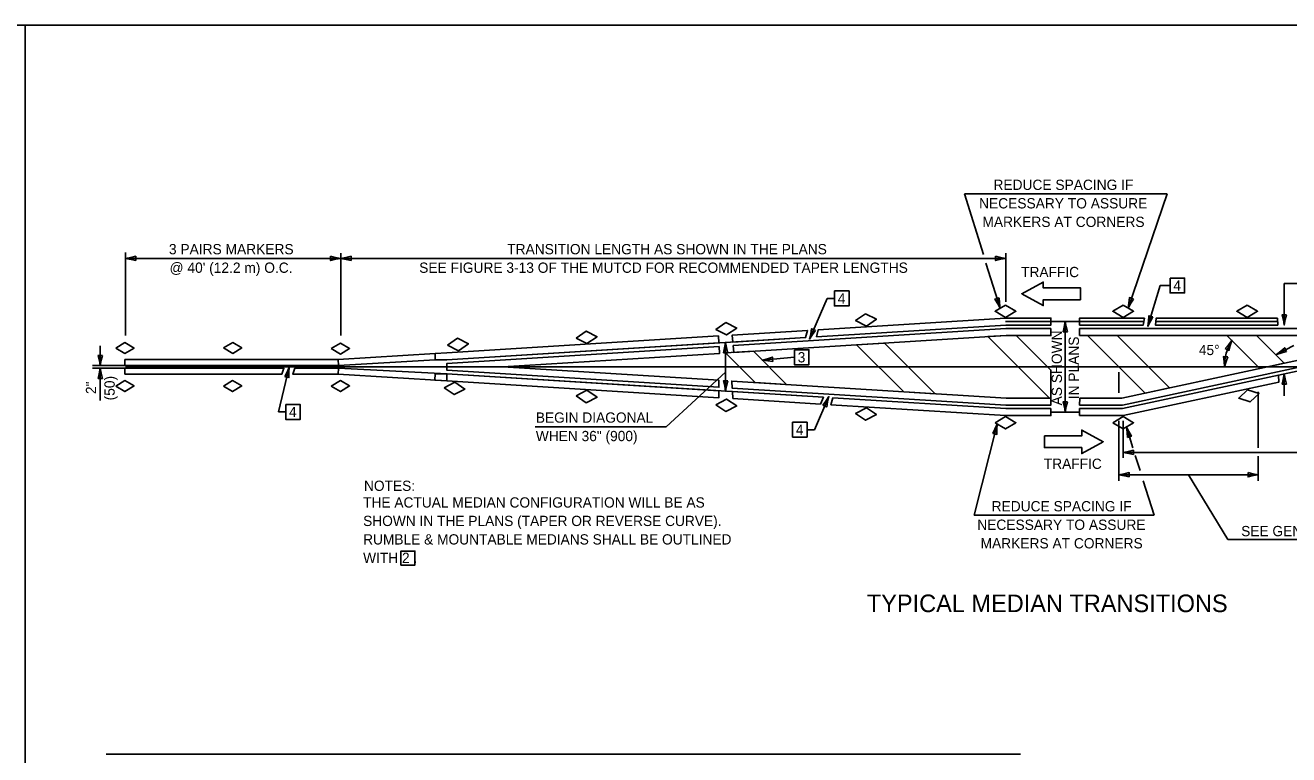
# Model space of a CAD drawing. Extents: x 2261432 to 2263976, y -3124040 to -3123640.
# Drawn here: x 2262715.8 to 2263060.5, y -3123838.7 to -3123639.7 of the extents above; entities that cross this region are included whole.
import ezdxf

# ---------------------------------------------------------------- set-up
doc = ezdxf.new("R2010")
doc.units = 0
for name, color, linetype in [('Default', 7, 'Continuous'), ('RD_Pr_Roadway_Dimensions', 7, 'Continuous'), ('RD_Pr_Roadway_Items', 7, 'Continuous'), ('RD_Pr_Roadway_Notes', 7, 'Continuous')]:
    doc.layers.add(name, color=color, linetype=linetype)

msp = doc.modelspace()

# ---------------------------------------------------------------- linework, layer by layer
at = {"layer": 'Default'}
for points in [[(2262085.82, -3124039.7), (2262715.82, -3124039.7), (2262715.82, -3123639.7), (2262085.82, -3123639.7)], [(2262715.82, -3124039.7), (2263345.82, -3124039.7), (2263345.82, -3123639.7), (2262715.82, -3123639.7)]]:
    msp.add_lwpolyline(points, close=True, dxfattribs=at)
at = {"layer": 'RD_Pr_Roadway_Dimensions'}
for p, q in [((2262972.04, -3123685.72), (2263027.31, -3123685.72)), ((2262977.2, -3123702.29), (2262972.04, -3123685.72)), ((2263016.71, -3123716.85), (2263027.31, -3123685.72)), ((2262743.18, -3123724.34), (2262743.18, -3123701.69)), ((2262801.9, -3123724.36), (2262801.9, -3123701.89)), ((2262983.33, -3123715.13), (2262983.33, -3123701.89)), ((2262801.9, -3123703.31), (2262743.18, -3123703.31)), ((2262983.33, -3123703.31), (2262801.9, -3123703.31)), ((2262981.76, -3123716.93), (2262977.92, -3123704.58)), ((2263059.29, -3123710.15), (2263093.26, -3123710.15)), ((2263059.29, -3123710.15), (2263059.29, -3123721.5)), ((2262999.55, -3123745.25), (2262999.55, -3123720.55)), ((2262736.28, -3123732.58), (2262736.28, -3123727.2)), ((2262906.87, -3123726.26), (2262906.87, -3123739.54)), ((2262743.01, -3123732.58), (2262734.15, -3123732.58)), ((2262734.15, -3123733.28), (2262743.01, -3123733.28)), ((2262736.28, -3123742.08), (2262736.28, -3123733.28)), ((2262906.87, -3123734.33), (2262890.7, -3123749.26)), ((2263014.21, -3123734.33), (2263014.21, -3123740.03)), ((2263059.29, -3123734.81), (2263059.29, -3123740.8)), ((2263052.22, -3123739.7), (2263052.22, -3123755.04)), ((2262890.7, -3123749.26), (2262854.95, -3123749.26)), ((2262981.01, -3123748.5), (2262974.67, -3123773.38)), ((2263014.21, -3123747.62), (2263014.21, -3123763.99)), ((2263015.36, -3123747.62), (2263015.36, -3123757.69)), ((2263016.22, -3123749.31), (2263018.01, -3123755.02)), ((2263015.36, -3123756.26), (2263126.57, -3123756.26)), ((2263018.66, -3123757.11), (2263019.95, -3123761.19)), ((2263052.22, -3123757.28), (2263052.22, -3123763.99)), ((2263014.21, -3123762.35), (2263052.22, -3123762.35)), ((2263020.84, -3123764.04), (2263023.77, -3123773.38)), ((2263043.86, -3123780.04), (2263033.21, -3123762.35)), ((2262974.67, -3123773.38), (2263023.77, -3123773.38)), ((2263043.86, -3123780.04), (2263092.63, -3123780.04))]:
    msp.add_line(p, q, dxfattribs=at)
for points in [[(2262745.97, -3123703.9), (2262745.98, -3123703.31), (2262745.98, -3123702.73), (2262744.58, -3123703.07), (2262743.18, -3123703.31), (2262744.67, -3123703.59)], [(2262799.11, -3123702.73), (2262799.1, -3123703.31), (2262799.1, -3123703.9), (2262800.5, -3123703.56), (2262801.9, -3123703.31), (2262800.41, -3123703.04)], [(2262804.7, -3123703.9), (2262804.7, -3123703.31), (2262804.7, -3123702.73), (2262803.3, -3123703.07), (2262801.9, -3123703.31), (2262803.4, -3123703.59)], [(2262980.54, -3123702.73), (2262980.53, -3123703.31), (2262980.53, -3123703.9), (2262981.93, -3123703.56), (2262983.33, -3123703.31), (2262981.84, -3123703.04)], [(2262981.49, -3123714.08), (2262980.93, -3123714.26), (2262980.37, -3123714.43), (2262981.12, -3123715.67), (2262981.76, -3123716.93), (2262981.58, -3123715.42)], [(2263018.17, -3123714.39), (2263017.61, -3123714.2), (2263017.06, -3123714.01), (2263016.93, -3123715.45), (2263016.71, -3123716.85), (2263017.45, -3123715.53)], [(2263059.88, -3123718.7), (2263059.29, -3123718.7), (2263058.71, -3123718.7), (2263059.05, -3123720.1), (2263059.29, -3123721.5), (2263059.56, -3123720.01)], [(2262998.97, -3123723.35), (2262999.55, -3123723.35), (2263000.14, -3123723.35), (2262999.8, -3123721.95), (2262999.55, -3123720.55), (2262999.28, -3123722.04)], [(2263043.18, -3123727.89), (2263043.7, -3123728.17), (2263044.22, -3123728.44), (2263044.57, -3123727.05), (2263045.01, -3123725.7), (2263044.07, -3123726.89)], [(2262906.29, -3123729.06), (2262906.87, -3123729.06), (2262907.46, -3123729.06), (2262907.11, -3123727.66), (2262906.87, -3123726.26), (2262906.6, -3123727.75)], [(2262736.87, -3123729.78), (2262736.28, -3123729.78), (2262735.7, -3123729.78), (2262736.04, -3123731.18), (2262736.28, -3123732.58), (2262736.56, -3123731.09)], [(2262736.87, -3123729.78), (2262736.28, -3123729.78), (2262735.7, -3123729.78), (2262736.04, -3123731.18), (2262736.28, -3123732.58), (2262736.56, -3123731.09)], [(2263043.92, -3123730.21), (2263043.34, -3123730.13), (2263042.76, -3123730.05), (2263042.9, -3123731.48), (2263042.95, -3123732.9), (2263043.43, -3123731.46)], [(2262735.7, -3123736.07), (2262736.28, -3123736.08), (2262736.87, -3123736.08), (2262736.53, -3123734.67), (2262736.28, -3123733.28), (2262736.01, -3123734.77)], [(2263058.71, -3123737.61), (2263059.29, -3123737.61), (2263059.88, -3123737.61), (2263059.53, -3123736.21), (2263059.29, -3123734.81), (2263059.02, -3123736.31)], [(2262907.46, -3123736.74), (2262906.87, -3123736.74), (2262906.29, -3123736.74), (2262906.63, -3123738.14), (2262906.87, -3123739.54), (2262907.14, -3123738.04)], [(2263000.14, -3123742.45), (2262999.55, -3123742.45), (2262998.97, -3123742.45), (2262999.31, -3123743.85), (2262999.55, -3123745.25), (2262999.82, -3123743.76)], [(2262979.75, -3123751.06), (2262980.32, -3123751.21), (2262980.89, -3123751.35), (2262980.9, -3123749.91), (2262981.01, -3123748.5), (2262980.38, -3123749.88)], [(2263016.5, -3123752.16), (2263017.06, -3123751.98), (2263017.62, -3123751.81), (2263016.87, -3123750.57), (2263016.22, -3123749.31), (2263016.41, -3123750.82)], [(2263018.16, -3123756.84), (2263018.16, -3123756.26), (2263018.16, -3123755.67), (2263016.76, -3123756.02), (2263015.36, -3123756.26), (2263016.85, -3123756.53)], [(2263017.01, -3123762.93), (2263017.01, -3123762.35), (2263017.01, -3123761.76), (2263015.61, -3123762.11), (2263014.21, -3123762.35), (2263015.7, -3123762.62)], [(2263049.42, -3123761.76), (2263049.42, -3123762.35), (2263049.42, -3123762.93), (2263050.82, -3123762.59), (2263052.22, -3123762.35), (2263050.72, -3123762.08)]]:
    msp.add_lwpolyline(points, close=True, dxfattribs=at)
msp.add_arc((2263056.55, -3123732.9), 13.6, 148.0292, 180, dxfattribs=at)
at = {"layer": 'RD_Pr_Roadway_Items'}
for p, q in [((2262931.72, -3123724.71), (2262983.33, -3123721.5)), ((2262931.72, -3123724.71), (2262983.33, -3123721.5)), ((2262932.17, -3123722.78), (2262983.28, -3123719.6)), ((2262932.17, -3123722.78), (2262983.28, -3123719.6)), ((2262983.28, -3123719.6), (2262995.63, -3123719.6)), ((2262983.28, -3123719.6), (2262995.63, -3123719.6)), ((2262983.28, -3123720.55), (2263003.48, -3123720.55)), ((2262983.33, -3123721.5), (2262995.63, -3123721.5)), ((2262983.33, -3123721.5), (2262995.63, -3123721.5)), ((2263002.53, -3123720.55), (2263021, -3123720.55)), ((2263002.53, -3123720.55), (2263021, -3123720.55)), ((2263003.48, -3123719.6), (2263021.19, -3123719.6)), ((2263003.48, -3123719.6), (2263021.19, -3123719.6)), ((2263003.48, -3123721.5), (2263020.82, -3123721.5)), ((2263003.48, -3123721.5), (2263020.82, -3123721.5)), ((2263024.26, -3123720.55), (2263057.47, -3123720.55)), ((2263024.26, -3123720.55), (2263057.47, -3123720.55)), ((2263024.37, -3123719.6), (2263057.44, -3123719.6)), ((2263024.37, -3123719.6), (2263057.44, -3123719.6)), ((2262830.85, -3123731), (2262928.71, -3123724.9)), ((2262905.04, -3123726.38), (2262904.93, -3123724.48)), ((2262905.04, -3123726.38), (2262904.93, -3123724.48)), ((2262908.72, -3123724.24), (2262929.23, -3123722.96)), ((2262908.72, -3123724.24), (2262929.23, -3123722.96)), ((2262743.18, -3123732.9), (2263126.57, -3123732.9)), ((2263015.16, -3123744.3), (2263073.47, -3123731.77)), ((2262830.85, -3123734.8), (2262933.56, -3123741.2)), ((2263057.77, -3123735.14), (2263057.82, -3123737.07)), ((2262905.08, -3123741.33), (2262905.07, -3123739.42)), ((2262935.62, -3123743.23), (2262936.18, -3123741.36)), ((2262995.63, -3123745.25), (2263003.48, -3123745.25)), ((2262737.86, -3123838.59), (2262987.31, -3123838.59))]:
    msp.add_line(p, q, dxfattribs=at)
for points in [[(2263003.71, -3123714.58), (2262993.56, -3123714.58), (2262993.56, -3123716.18), (2262987.68, -3123712.97), (2262993.56, -3123709.77), (2262993.56, -3123711.37), (2263003.71, -3123711.37)], [(2262945.08, -3123718.4), (2262948.05, -3123719.93), (2262945.29, -3123721.8), (2262942.36, -3123720.29)], [(2262983.25, -3123716.03), (2262986.11, -3123717.74), (2262983.25, -3123719.43), (2262980.42, -3123717.75)], [(2263015.33, -3123716.03), (2263018.2, -3123717.74), (2263015.34, -3123719.43), (2263012.5, -3123717.75)], [(2263049.15, -3123716.03), (2263052.02, -3123717.74), (2263049.15, -3123719.43), (2263046.32, -3123717.75)], [(2262906.96, -3123720.78), (2262909.92, -3123722.31), (2262907.17, -3123724.18), (2262904.24, -3123722.67)], [(2262995.63, -3123722.45), (2262995.63, -3123724.35), (2262983.39, -3123724.35), (2262909.09, -3123728.98), (2262908.95, -3123727.08), (2262983.33, -3123722.45)], [(2262995.63, -3123722.45), (2262995.63, -3123724.35), (2262983.39, -3123724.35), (2262909.09, -3123728.98), (2262908.95, -3123727.08), (2262983.33, -3123722.45)], [(2262931.72, -3123724.71), (2262932.17, -3123722.78), (2262983.28, -3123719.6), (2262995.63, -3123719.6), (2262995.63, -3123721.5), (2262983.33, -3123721.5)], [(2263021.19, -3123719.6), (2263020.82, -3123721.5), (2263003.48, -3123721.5), (2263003.48, -3123719.6)], [(2263003.48, -3123724.35), (2263003.48, -3123722.45), (2263103.52, -3123722.45), (2263103.52, -3123724.35), (2263015.16, -3123743.35), (2263003.48, -3123743.35), (2263003.49, -3123741.45), (2263014.96, -3123741.45), (2263094.48, -3123724.35)], [(2263057.44, -3123719.6), (2263057.5, -3123721.5), (2263024.14, -3123721.5), (2263024.37, -3123719.6)], [(2263057.44, -3123719.6), (2263057.5, -3123721.5), (2263024.14, -3123721.5), (2263024.37, -3123719.6)], [(2262827.69, -3123729.29), (2262830.79, -3123729.1), (2262904.93, -3123724.48), (2262905.04, -3123726.38), (2262830.85, -3123731), (2262827.61, -3123731)], [(2262831.04, -3123726.98), (2262833.76, -3123725.09), (2262836.72, -3123726.62), (2262833.97, -3123728.49)], [(2262866.12, -3123725.04), (2262868.83, -3123723.15), (2262871.8, -3123724.68), (2262869.05, -3123726.55)], [(2262908.87, -3123726.14), (2262908.72, -3123724.24), (2262929.23, -3123722.96), (2262928.71, -3123724.9)], [(2262995.21, -3123741.45), (2262995.63, -3123741.45), (2262995.63, -3123733.8), (2262986.17, -3123724.35), (2262983.39, -3123724.35), (2262978.42, -3123724.66)], [(2263005.66, -3123724.35), (2263013.72, -3123724.35), (2263028.02, -3123738.64), (2263021.38, -3123740.07)], [(2263043.66, -3123724.35), (2263051.72, -3123724.35), (2263059.29, -3123731.92), (2263052.66, -3123733.34)], [(2262740.5, -3123727.76), (2262743.01, -3123726.27), (2262745.49, -3123727.76), (2262743.01, -3123729.26)], [(2262769.9, -3123727.75), (2262772.42, -3123726.26), (2262774.9, -3123727.74), (2262772.42, -3123729.25)], [(2262799.28, -3123727.94), (2262801.79, -3123726.45), (2262804.28, -3123727.94), (2262801.8, -3123729.44)], [(2262827.61, -3123731), (2262801.3, -3123732.51), (2262801.18, -3123730.94), (2262827.69, -3123729.29)], [(2262905.1, -3123727.32), (2262905.22, -3123729.22), (2262846.15, -3123732.9), (2262905.04, -3123736.57), (2262905.06, -3123738.47), (2262830.85, -3123733.85), (2262830.85, -3123731.95)], [(2262906.87, -3123729.11), (2262914.46, -3123728.64), (2262923.54, -3123737.72), (2262914.94, -3123737.18)], [(2262950.23, -3123726.41), (2262964.07, -3123740.24), (2262955.47, -3123739.71), (2262942.64, -3123726.89)], [(2262743.01, -3123732.58), (2262743.01, -3123730.94), (2262801.18, -3123730.94), (2262801.3, -3123732.51)], [(2262743.01, -3123733.28), (2262786.4, -3123733.29), (2262785.85, -3123734.86), (2262743.01, -3123734.86)], [(2262789.33, -3123733.29), (2262801.32, -3123733.29), (2262801.2, -3123734.86), (2262788.78, -3123734.86)], [(2262801.32, -3123733.29), (2262830.85, -3123734.8), (2262830.84, -3123736.7), (2262801.2, -3123734.86)], [(2262827.61, -3123734.8), (2262830.85, -3123734.8), (2262905.07, -3123739.42), (2262905.08, -3123741.33), (2262830.79, -3123736.7), (2262827.54, -3123736.5)], [(2263003.48, -3123746.2), (2263003.48, -3123744.3), (2263015.16, -3123744.3), (2263057.77, -3123735.14), (2263057.82, -3123737.07), (2263015.36, -3123746.2)], [(2262740.5, -3123738.13), (2262743.01, -3123736.64), (2262745.49, -3123738.12), (2262743.01, -3123739.63)], [(2262769.89, -3123738.13), (2262772.4, -3123736.64), (2262774.88, -3123738.12), (2262772.4, -3123739.63)], [(2262799.28, -3123738.13), (2262801.79, -3123736.64), (2262804.28, -3123738.12), (2262801.8, -3123739.63)], [(2262830.07, -3123738.62), (2262833, -3123737.08), (2262835.75, -3123738.96), (2262832.79, -3123740.48)], [(2262866.11, -3123740.85), (2262869.04, -3123739.31), (2262871.8, -3123741.2), (2262868.83, -3123742.71)], [(2262995.63, -3123741.45), (2262995.63, -3123743.35), (2262983.33, -3123743.35), (2262908.67, -3123738.7), (2262908.56, -3123736.79), (2262983.39, -3123741.45)], [(2262995.63, -3123741.45), (2262995.63, -3123743.35), (2262983.33, -3123743.35), (2262908.67, -3123738.7), (2262908.56, -3123736.79), (2262983.39, -3123741.45)], [(2262908.84, -3123741.56), (2262908.73, -3123739.65), (2262933.56, -3123741.2), (2262932.76, -3123743.05)], [(2263049.27, -3123739.15), (2263052.43, -3123740.22), (2263049.99, -3123742.48), (2263046.87, -3123741.42)], [(2262904.23, -3123743.23), (2262907.16, -3123741.69), (2262909.92, -3123743.57), (2262906.98, -3123745.07)], [(2262995.63, -3123744.3), (2262995.63, -3123746.2), (2262983.28, -3123746.2), (2262935.62, -3123743.23), (2262936.18, -3123741.36), (2262983.33, -3123744.3)], [(2262945.29, -3123744.06), (2262948.04, -3123745.95), (2262945.08, -3123747.46), (2262942.36, -3123745.6)], [(2262945.29, -3123744.06), (2262948.04, -3123745.95), (2262945.08, -3123747.46), (2262942.36, -3123745.6)], [(2262980.42, -3123748.15), (2262983.25, -3123746.43), (2262986.11, -3123748.14), (2262983.25, -3123749.84)], [(2263012.5, -3123748.15), (2263015.33, -3123746.43), (2263018.2, -3123748.14), (2263015.34, -3123749.84)], [(2262993.88, -3123751.74), (2263004.03, -3123751.74), (2263004.03, -3123750.14), (2263009.91, -3123753.34), (2263004.03, -3123756.55), (2263004.03, -3123754.94), (2262993.88, -3123754.94)]]:
    msp.add_lwpolyline(points, close=True, dxfattribs=at)
at = {"layer": 'RD_Pr_Roadway_Notes'}
for p, q in [((2263025.44, -3123710.71), (2263022.12, -3123721.82)), ((2263028.15, -3123710.71), (2263025.44, -3123710.71)), ((2262929.76, -3123725.31), (2262934.62, -3123714.23)), ((2262934.62, -3123714.23), (2262936.59, -3123714.23)), ((2263061.93, -3123727.04), (2263057.19, -3123729.51)), ((2262784.9, -3123745.22), (2262787.86, -3123732.97)), ((2262925.68, -3123730.29), (2262916.91, -3123731.1)), ((2262931.1, -3123750.05), (2262935.06, -3123741.03)), ((2262784.9, -3123745.22), (2262786.88, -3123745.22)), ((2262929.13, -3123750.05), (2262931.1, -3123750.05))]:
    msp.add_line(p, q, dxfattribs=at)
for points in [[(2263028.15, -3123708.67), (2263032.11, -3123708.67), (2263032.11, -3123712.75), (2263028.15, -3123712.75)], [(2262936.59, -3123712.19), (2262940.55, -3123712.19), (2262940.55, -3123716.27), (2262936.59, -3123716.27)], [(2263023.48, -3123719.3), (2263022.92, -3123719.13), (2263022.36, -3123718.96), (2263022.29, -3123720.41), (2263022.12, -3123721.82), (2263022.81, -3123720.46)], [(2262931.42, -3123722.98), (2262930.89, -3123722.75), (2262930.35, -3123722.51), (2262930.1, -3123723.93), (2262929.76, -3123725.31), (2262930.61, -3123724.05)], [(2262925.68, -3123728.25), (2262929.63, -3123728.25), (2262929.63, -3123732.33), (2262925.68, -3123732.33)], [(2263059.94, -3123728.74), (2263059.68, -3123728.22), (2263059.41, -3123727.7), (2263058.32, -3123728.65), (2263057.19, -3123729.51), (2263058.64, -3123729.06)], [(2262786.64, -3123735.55), (2262787.21, -3123735.69), (2262787.77, -3123735.83), (2262787.77, -3123734.39), (2262787.86, -3123732.97), (2262787.25, -3123734.36)], [(2262919.75, -3123731.42), (2262919.7, -3123730.84), (2262919.65, -3123730.26), (2262918.28, -3123730.73), (2262916.91, -3123731.1), (2262918.42, -3123731.23)], [(2262786.88, -3123743.18), (2262790.83, -3123743.18), (2262790.83, -3123747.26), (2262786.88, -3123747.26)], [(2262933.4, -3123743.36), (2262933.93, -3123743.6), (2262934.47, -3123743.83), (2262934.72, -3123742.41), (2262935.06, -3123741.03), (2262934.21, -3123742.29)], [(2262925.17, -3123748.01), (2262929.13, -3123748.01), (2262929.13, -3123752.09), (2262925.17, -3123752.09)], [(2262818.31, -3123786.98), (2262818.31, -3123783.18), (2262822.11, -3123783.18), (2262822.11, -3123786.98)]]:
    msp.add_lwpolyline(points, close=True, dxfattribs=at)

# ---------------------------------------------------------------- texts
at = {"layer": 'RD_Pr_Roadway_Dimensions'}
for s, height, p in [('REDUCE SPACING IF', 2.808, (2262979.96, -3123684.63)), ('NECESSARY TO ASSURE', 2.808, (2262976.04, -3123689.68)), ('MARKERS AT CORNERS', 2.808, (2262976.95, -3123694.74)), ('3 PAIRS MARKERS', 2.808, (2262755.02, -3123702.19)), ('TRANSITION LENGTH AS SHOWN IN THE PLANS', 2.808, (2262847.3, -3123702.19)), ("@ 40' (12.2 m) O.C.", 2.808, (2262755.2, -3123707.25)), ('SEE FIGURE 3-13 OF THE MUTCD FOR RECOMMENDED TAPER LENGTHS', 2.808, (2262823.29, -3123707.25)), ('45°', 2.8, (2263036, -3123729.7)), ('BEGIN DIAGONAL', 2.8, (2262855.11, -3123748.14)), ('WHEN 36" (900)', 2.8, (2262855.11, -3123753.18)), ('REDUCE SPACING IF', 2.808, (2262979.46, -3123772.34)), ('NECESSARY TO ASSURE', 2.808, (2262975.54, -3123777.39)), ('SEE GENERAL NOTE #6', 2.8, (2263047.54, -3123779.11)), ('MARKERS AT CORNERS', 2.808, (2262976.45, -3123782.45))]:
    msp.add_text(s, height=height, dxfattribs=at).set_placement(p)
for s, p in [('AS SHOWN', (2262998.64, -3123743.42)), ('IN PLANS', (2263003.27, -3123741.74)), ('(50)', (2262740.22, -3123742.05)), ('2"', (2262735.16, -3123740.33))]:
    msp.add_text(s, height=2.808, rotation=90, dxfattribs=at).set_placement(p)
at = {"layer": 'RD_Pr_Roadway_Notes'}
for s, height, p in [('TRAFFIC', 2.8, (2262987.51, -3123708.43)), ('4', 2.81, (2263029.04, -3123712.13)), ('4', 2.81, (2262937.48, -3123715.64)), ('3', 2.81, (2262926.56, -3123731.7)), ('4', 2.81, (2262787.76, -3123746.63)), ('4', 2.81, (2262926.06, -3123751.46)), ('TRAFFIC', 2.8, (2262993.71, -3123760.75)), ('NOTES:', 2.8, (2262808.23, -3123766.75)), ('THE ACTUAL MEDIAN CONFIGURATION WILL BE AS', 2.8, (2262807.99, -3123771.3)), ('SHOWN IN THE PLANS (TAPER OR REVERSE CURVE).', 2.8, (2262807.99, -3123776.34)), ('RUMBLE & MOUNTABLE MEDIANS SHALL BE OUTLINED', 2.8, (2262807.99, -3123781.38)), ('WITH 2 .', 2.8, (2262807.99, -3123786.42)), ('TYPICAL MEDIAN TRANSITIONS', 4.8, (2262945.42, -3123799.83))]:
    msp.add_text(s, height=height, dxfattribs=at).set_placement(p)

doc.saveas('drawing.dxf')
